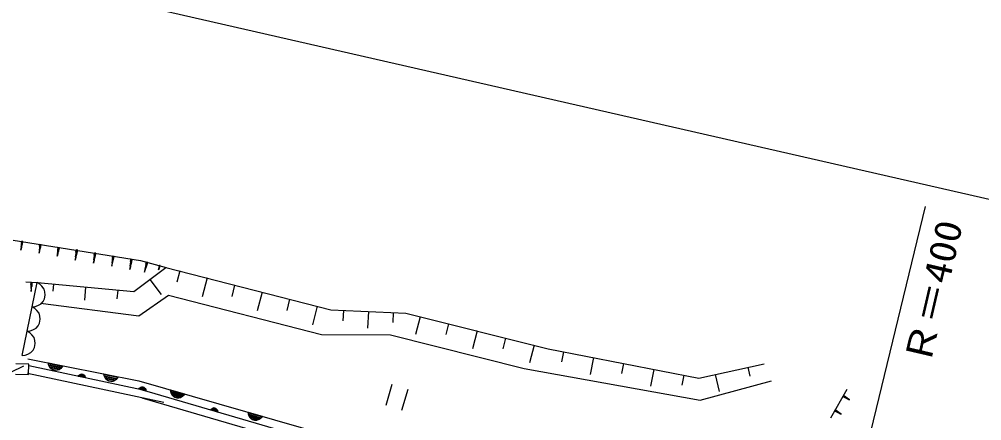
# Model space of a CAD drawing. Units: millimetres, scale not verified. Extents: x 274551 to 914551, y 119061 to 479061.
# Drawn here: x 670435 to 736347, y 381212 to 408718 of the extents above; entities that cross this region are included whole.
import ezdxf
from ezdxf.enums import TextEntityAlignment as Align

# ---------------------------------------------------------------- set-up
doc = ezdxf.new("R2010")
doc.units = ezdxf.units.MM
doc.header["$LTSCALE"] = 1000
doc.layers.add('M-BGD', color=7, linetype='Continuous', lineweight=25)
doc.styles.add('ＭＳ ゴシック', font='')
doc.styles.get('ＭＳ ゴシック').set_extended_font_data('MS Gothic')

# ---------------------------------------------------------------- blocks, each defined once
blk = doc.blocks.new('BUHIN159')
at = {"color": 7, "linetype": 'Continuous', "lineweight": 25}
for p, q in [((46, 286), (-38, -238)), ((-29, -102), (34, 288)), ((22, 290), (-18, 39)), ((-8, 176), (10, 292)), ((-5, -106), (58, 284)), ((67, 282), (26, 32)), ((61, 165), (80, 280))]:
    blk.add_line(p, q, dxfattribs=at)
blk.add_lwpolyline([(2, 304), (-48, -296), (94, 289)], close=True, dxfattribs=at)
blk = doc.blocks.new('BUHIN160')
at = {"color": 7, "linetype": 'Continuous', "lineweight": 25}
for p, q in [((54, 333), (-45, -278)), ((-33, -119), (40, 336)), ((26, 338), (-21, 46)), ((-10, 205), (12, 340)), ((-6, -123), (67, 331)), ((78, 330), (31, 38)), ((72, 192), (93, 327))]:
    blk.add_line(p, q, dxfattribs=at)
blk.add_lwpolyline([(2, 354), (-56, -346), (109, 337)], close=True, dxfattribs=at)
blk = doc.blocks.new('BUHIN174')
at = {"color": 7, "linetype": 'Continuous', "lineweight": 25}
for p, q in [((-140, 45), (-225, 93)), ((-220, 102), (-36, -3)), ((71, -52), (-215, 111)), ((-210, 119), (175, -99)), ((81, -35), (-205, 128)), ((-201, 134), (-17, 30)), ((-111, 96), (-196, 144))]:
    blk.add_line(p, q, dxfattribs=at)
blk.add_lwpolyline([(-236, 90), (217, -124), (-198, 157)], close=True, dxfattribs=at)
blk = doc.blocks.new('BUHIN204')
at = {"color": 7, "linetype": 'Continuous', "lineweight": 25}
blk.add_lwpolyline([(-172, -832), (33, -810), (216, -743), (432, -619), (570, -456), (673, -273), (726, -15), (704, 193), (642, 397), (492, 597), (350, 726), (172, 832)], dxfattribs=at)
blk = doc.blocks.new('BUHIN70')
at = {"color": 7, "linetype": 'Continuous', "lineweight": 25}
for p, q in [((-346, 881), (-763, -560)), ((343, -880), (760, 561))]:
    blk.add_line(p, q, dxfattribs=at)
blk = doc.blocks.new('BUHIN269')
at = {"color": 7, "linetype": 'Continuous', "lineweight": 25}
for p, q in [((454, -154), (-478, 31)), ((-466, -35), (417, -210)), ((368, -264), (-439, -104)), ((-407, -174), (307, -316)), ((236, -366), (-358, -247)), ((-255, -332), (111, -404))]:
    blk.add_line(p, q, dxfattribs=at)
blk.add_lwpolyline([(490, -98), (429, -203), (353, -287), (236, -376), (117, -413), (-6, -427), (-158, -397), (-266, -337), (-362, -257), (-436, -130), (-476, -22), (-490, 98)], close=True, dxfattribs=at)
blk = doc.blocks.new('BUHIN270')
at = {"color": 7, "linetype": 'Continuous', "lineweight": 25}
for p, q in [((439, -191), (-474, 71)), ((-467, 4), (398, -244)), ((345, -294), (-446, -67)), ((-420, -140), (280, -340)), ((205, -384), (-377, -217)), ((-281, -310), (77, -412))]:
    blk.add_line(p, q, dxfattribs=at)
blk.add_lwpolyline([(481, -138), (411, -237), (328, -315), (204, -394), (82, -421), (-41, -425), (-190, -382), (-293, -314), (-382, -226), (-445, -93), (-476, 17), (-481, 138)], close=True, dxfattribs=at)
blk = doc.blocks.new('BUHIN274')
at = {"color": 7, "linetype": 'Continuous', "lineweight": 25}
for p, q in [((-219, 97), (237, -37)), ((233, -3), (-198, 123)), ((-172, 148), (223, 32)), ((210, 69), (-139, 171)), ((-101, 192), (189, 108)), ((141, 154), (-37, 206))]:
    blk.add_line(p, q, dxfattribs=at)
blk.add_lwpolyline([(-240, 70), (-205, 120), (-163, 158), (-101, 198), (-40, 211), (22, 212), (96, 191), (147, 156), (192, 112), (223, 46), (238, -10), (240, -70)], close=True, dxfattribs=at)

msp = doc.modelspace()

# ---------------------------------------------------------------- linework, layer by layer
at = {"layer": 'M-BGD'}
for p, q in [((591176, 429700), (760264, 391045)), ((725186, 365666), (732484, 395883)), ((670019, 393591), (678749, 392188)), ((678749, 392188), (680492, 391718)), ((678280, 390067), (680480, 391722)), ((679181, 392055), (679020, 391457)), ((679048, 391614), (679167, 392059)), ((679075, 391607), (679194, 392052)), ((679154, 392063), (679077, 391777)), ((679105, 391934), (679140, 392066)), ((679204, 392049), (679127, 391763)), ((679184, 391913), (679220, 392045)), ((680057, 391838), (679988, 391582)), ((680000, 391649), (680051, 391840)), ((680012, 391646), (680063, 391837)), ((680046, 391841), (680013, 391719)), ((680025, 391786), (680040, 391843)), ((680067, 391835), (680034, 391713)), ((680059, 391777), (680074, 391834)), ((680480, 391722), (691773, 388810)), ((679380, 390894), (680151, 389869)), ((681422, 391479), (681220, 390695)), ((683304, 390994), (682969, 389696)), ((670635, 385677), (671666, 390672)), ((670883, 390718), (671684, 390672)), ((671239, 390546), (671245, 390663)), ((671257, 390662), (671243, 390409)), ((671247, 390267), (671269, 390661)), ((671281, 390661), (671251, 390131)), ((671271, 390266), (671293, 390660)), ((671302, 390659), (671288, 390406)), ((671309, 390542), (671316, 390659)), ((671684, 390672), (678280, 390067)), ((672783, 390571), (672740, 390096)), ((674982, 390370), (674900, 389472)), ((685186, 390508), (684986, 389734)), ((677181, 390168), (677126, 389566)), ((678627, 388407), (680666, 389822)), ((680666, 389822), (691130, 387128)), ((687068, 390023), (686737, 388741)), ((688950, 389538), (688753, 388774)), ((671890, 389266), (678627, 388407)), ((690832, 389053), (690506, 387787)), ((691773, 388810), (696908, 388580)), ((692629, 388772), (692597, 388053)), ((694341, 388695), (694290, 387557)), ((696052, 388619), (696023, 387954)), ((696908, 388580), (706663, 386142)), ((697884, 388336), (697578, 387114)), ((699835, 387849), (699651, 387114)), ((691130, 387128), (695861, 387102)), ((695861, 387102), (705019, 384801)), ((701786, 387361), (701479, 386133)), ((703737, 386873), (703552, 386135)), ((705688, 386386), (705387, 385184)), ((706663, 386142), (716983, 384127)), ((707695, 385940), (707560, 385245)), ((670729, 384943), (649726, 374882)), ((671086, 385080), (670195, 385101)), ((671026, 385460), (678620, 383947)), ((671069, 384383), (671086, 385080)), ((678804, 383336), (671083, 384966)), ((709759, 385537), (709534, 384384)), ((711823, 385134), (711688, 384446)), ((716983, 384127), (721457, 385122)), ((670178, 384404), (671069, 384383)), ((680330, 382460), (671008, 384452)), ((674491, 384279), (674955, 384180)), ((674950, 384214), (674509, 384307)), ((674534, 384333), (674936, 384248)), ((674921, 384283), (674565, 384359)), ((674601, 384383), (674897, 384321)), ((674846, 384363), (674664, 384402)), ((705019, 384801), (717067, 382621)), ((713887, 384732), (713664, 383588)), ((715951, 384329), (715817, 383646)), ((718101, 384376), (718357, 383227)), ((720339, 384873), (720474, 384264)), ((678620, 383947), (699901, 377847)), ((717067, 382621), (721954, 383944)), ((714195, 372992), (678804, 383336)), ((726023, 381421), (727138, 383383)), ((714485, 372354), (678856, 382765))]:
    msp.add_line(p, q, dxfattribs=at)
for points in [[(679131, 392081), (679002, 391391), (679236, 392053)], [(680036, 391849), (679981, 391553), (680081, 391837)], [(671235, 390674), (671247, 390072), (671328, 390668)], [(674472, 384251), (674503, 384303), (674542, 384344), (674601, 384388), (674661, 384406), (674722, 384412), (674798, 384396), (674851, 384366), (674899, 384325), (674935, 384261), (674955, 384207), (674961, 384147)]]:
    msp.add_lwpolyline(points, close=True, dxfattribs=at)

# ---------------------------------------------------------------- block references
for name, p in [('BUHIN159', (670596, 393197)), ('BUHIN159', (671841, 392985)), ('BUHIN159', (673086, 392774)), ('BUHIN160', (674331, 392562)), ('BUHIN160', (675577, 392350)), ('BUHIN160', (676822, 392138)), ('BUHIN160', (678067, 391927)), ('BUHIN204', (671494, 389840)), ('BUHIN204', (671151, 388175)), ('BUHIN204', (670807, 386510)), ('BUHIN269', (672925, 385082)), ('BUHIN269', (676721, 384325)), ('BUHIN70', (696299, 382816)), ('BUHIN274', (678872, 383316)), ('BUHIN270', (681280, 383185)), ('BUHIN174', (727066, 382775)), ('BUHIN274', (683782, 381881)), ('BUHIN270', (686600, 381660)), ('BUHIN174', (726504, 381796))]:
    msp.add_blockref(name, p, dxfattribs=at)

# ---------------------------------------------------------------- texts
at = {"layer": 'M-BGD', "style": 'ＭＳ ゴシック', "width": 1.15}
msp.add_text('Ｒ＝400', height=1833, rotation=76.9, dxfattribs=at).set_placement((733320, 384770), align=Align.BOTTOM_LEFT)

doc.saveas('drawing.dxf')
